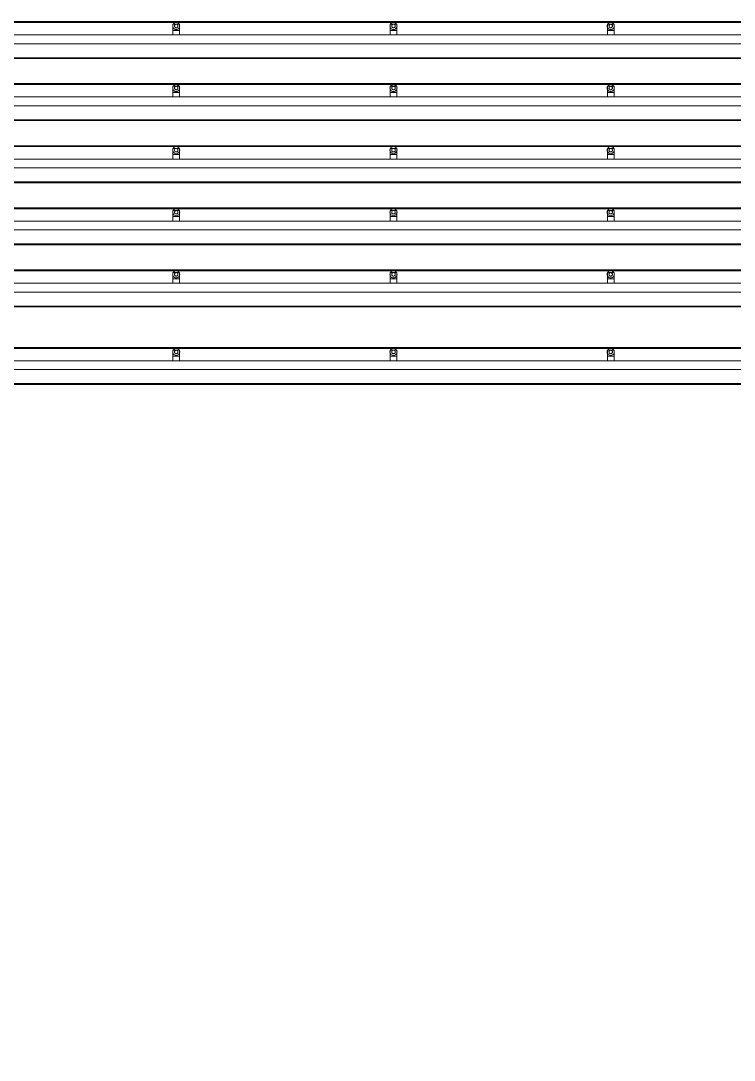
# Model space of a CAD drawing. Header units: millimetres. Extents: x -191664 to 191490, y -197311 to 10263.
# Drawn here: x 7059 to 10277, y -181105 to -176416 of the extents above; entities that cross this region are included whole.
import ezdxf

# ---------------------------------------------------------------- set-up
doc = ezdxf.new("R2010")
doc.units = ezdxf.units.MM
doc.layers.add('R15_COTAS_TRANSPORTE_P', color=1, linetype='Continuous', lineweight=0)
doc.layers.add('R15_SECADO_6_PISOS_P', color=3, linetype='Continuous', lineweight=0)
doc.dimstyles.new('PLANTA_20', dxfattribs={"dimtxt": 50, "dimasz": 30, "dimexe": 30, "dimexo": 16, "dimgap": 20, "dimtad": 1, "dimtih": 1, "dimtoh": 1, "dimdec": 1, "dimzin": 0, "dimdsep": 46, "dimcen": 0.09, "dimadec": 0, "dimazin": 0, "dimtfac": 1, "dimtdec": 4, "dimtofl": 0, "dimtmove": 0, "dimatfit": 3, "dimfxl": 1, "dimtolj": 1, "dimtzin": 0, "dimarcsym": 0})

# ---------------------------------------------------------------- blocks, each defined once
blk = doc.blocks.new('*D133')
at = {"layer": 'Defpoints', "color": 0, "transparency": 16777216}
for p in [(439.7, -194148), (217.9, -194406.1), (-500, -194490), (-500, -194490), (500, -194490)]:
    blk.add_point(p, dxfattribs=at)
at = {"layer": 'R15_COTAS_TRANSPORTE_P', "color": 0, "lineweight": -2, "transparency": 16777216}
blk.add_arc((-500, -194490), 722.8, 2.3783, 17.6217, dxfattribs=at)
at = {"layer": 'R15_COTAS_TRANSPORTE_P', "color": 0, "transparency": 16777216}
for points in [[(184.1, -194272.8), (193.6, -194269.6), (179.2, -194242.8)], [(227.1, -194459.9), (217.2, -194460.1), (222.8, -194490)]]:
    blk.add_solid(points, dxfattribs=at)

msp = doc.modelspace()

# ---------------------------------------------------------------- linework, layer by layer
at = {"layer": 'R15_SECADO_6_PISOS_P', "color": 8, "true_color": 0x727f77}
for p, q in [((450, -176420), (19550, -176420)), ((450, -176424), (19550, -176424)), ((450, -176700), (19550, -176700)), ((450, -176704), (19550, -176704)), ((450, -176980), (19550, -176980)), ((450, -176984), (19550, -176984)), ((450, -177260), (19550, -177260)), ((450, -177264), (19550, -177264)), ((450, -177540), (19550, -177540)), ((450, -177544), (19550, -177544)), ((450, -177890), (19550, -177890)), ((450, -177894), (19550, -177894))]:
    msp.add_line(p, q, dxfattribs=at)
at = {"layer": 'R15_SECADO_6_PISOS_P', "color": 253, "true_color": 0xa4b0b5}
for p, q in [((7752, -176426.14), (7748.69, -176428.69)), ((7755.86, -176424.55), (7752, -176426.14)), ((7760, -176424), (7755.86, -176424.55)), ((7764.14, -176424.55), (7760, -176424)), ((7768, -176426.14), (7764.14, -176424.55)), ((7771.31, -176428.69), (7768, -176426.14)), ((8732, -176426.14), (8728.69, -176428.69)), ((8735.86, -176424.55), (8732, -176426.14)), ((8740, -176424), (8735.86, -176424.55)), ((8744.14, -176424.55), (8740, -176424)), ((8748, -176426.14), (8744.14, -176424.55)), ((8751.31, -176428.69), (8748, -176426.14)), ((9712, -176426.14), (9708.69, -176428.69)), ((9715.86, -176424.55), (9712, -176426.14)), ((9720, -176424), (9715.86, -176424.55)), ((9724.14, -176424.55), (9720, -176424)), ((9728, -176426.14), (9724.14, -176424.55)), ((9731.31, -176428.69), (9728, -176426.14)), ((7744.55, -176435.86), (7744, -176440)), ((7744, -176440), (7744.55, -176444.14)), ((7746.14, -176432), (7744.55, -176435.86)), ((7744.55, -176444.14), (7746.14, -176448)), ((7748.69, -176428.69), (7746.14, -176432)), ((7746.14, -176448), (7748.69, -176451.31)), ((7748.69, -176451.31), (7752, -176453.86)), ((7752.27, -176437.93), (7752, -176440)), ((7752, -176440), (7752.27, -176442.07)), ((7752, -176453.86), (7755.86, -176455.45)), ((7753.07, -176436), (7752.27, -176437.93)), ((7752.27, -176442.07), (7753.07, -176444)), ((7754.34, -176434.34), (7753.07, -176436)), ((7753.07, -176444), (7754.34, -176445.66)), ((7756, -176433.07), (7754.34, -176434.34)), ((7754.34, -176445.66), (7756, -176446.93)), ((7755.86, -176455.45), (7760, -176456)), ((7757.93, -176432.27), (7756, -176433.07)), ((7756, -176446.93), (7757.93, -176447.73)), ((7760, -176432), (7757.93, -176432.27)), ((7757.93, -176447.73), (7760, -176448)), ((7762.07, -176432.27), (7760, -176432)), ((7760, -176448), (7762.07, -176447.73)), ((7760, -176456), (7764.14, -176455.45)), ((7764, -176433.07), (7762.07, -176432.27)), ((7762.07, -176447.73), (7764, -176446.93)), ((7765.66, -176434.34), (7764, -176433.07)), ((7764, -176446.93), (7765.66, -176445.66)), ((7764.14, -176455.45), (7768, -176453.86)), ((7766.93, -176436), (7765.66, -176434.34)), ((7765.66, -176445.66), (7766.93, -176444)), ((7767.73, -176437.93), (7766.93, -176436)), ((7766.93, -176444), (7767.73, -176442.07)), ((7768, -176440), (7767.73, -176437.93)), ((7767.73, -176442.07), (7768, -176440)), ((7768, -176453.86), (7771.31, -176451.31)), ((7773.86, -176432), (7771.31, -176428.69)), ((7771.31, -176451.31), (7773.86, -176448)), ((7775.45, -176435.86), (7773.86, -176432)), ((7773.86, -176448), (7775.45, -176444.14)), ((7776, -176440), (7775.45, -176435.86)), ((7775.45, -176444.14), (7776, -176440)), ((8724.55, -176435.86), (8724, -176440)), ((8724, -176440), (8724.55, -176444.14)), ((8726.14, -176432), (8724.55, -176435.86)), ((8724.55, -176444.14), (8726.14, -176448)), ((8728.69, -176428.69), (8726.14, -176432)), ((8726.14, -176448), (8728.69, -176451.31)), ((8728.69, -176451.31), (8732, -176453.86)), ((8732.27, -176437.93), (8732, -176440)), ((8732, -176440), (8732.27, -176442.07)), ((8732, -176453.86), (8735.86, -176455.45)), ((8733.07, -176436), (8732.27, -176437.93)), ((8732.27, -176442.07), (8733.07, -176444)), ((8734.34, -176434.34), (8733.07, -176436)), ((8733.07, -176444), (8734.34, -176445.66)), ((8736, -176433.07), (8734.34, -176434.34)), ((8734.34, -176445.66), (8736, -176446.93)), ((8735.86, -176455.45), (8740, -176456)), ((8737.93, -176432.27), (8736, -176433.07)), ((8736, -176446.93), (8737.93, -176447.73)), ((8740, -176432), (8737.93, -176432.27)), ((8737.93, -176447.73), (8740, -176448)), ((8742.07, -176432.27), (8740, -176432)), ((8740, -176448), (8742.07, -176447.73)), ((8740, -176456), (8744.14, -176455.45)), ((8744, -176433.07), (8742.07, -176432.27)), ((8742.07, -176447.73), (8744, -176446.93)), ((8745.66, -176434.34), (8744, -176433.07)), ((8744, -176446.93), (8745.66, -176445.66)), ((8744.14, -176455.45), (8748, -176453.86)), ((8746.93, -176436), (8745.66, -176434.34)), ((8745.66, -176445.66), (8746.93, -176444)), ((8747.73, -176437.93), (8746.93, -176436)), ((8746.93, -176444), (8747.73, -176442.07)), ((8748, -176440), (8747.73, -176437.93)), ((8747.73, -176442.07), (8748, -176440)), ((8748, -176453.86), (8751.31, -176451.31)), ((8753.86, -176432), (8751.31, -176428.69)), ((8751.31, -176451.31), (8753.86, -176448)), ((8755.45, -176435.86), (8753.86, -176432)), ((8753.86, -176448), (8755.45, -176444.14)), ((8756, -176440), (8755.45, -176435.86)), ((8755.45, -176444.14), (8756, -176440)), ((9704.55, -176435.86), (9704, -176440)), ((9704, -176440), (9704.55, -176444.14)), ((9706.14, -176432), (9704.55, -176435.86)), ((9704.55, -176444.14), (9706.14, -176448)), ((9708.69, -176428.69), (9706.14, -176432)), ((9706.14, -176448), (9708.69, -176451.31)), ((9708.69, -176451.31), (9712, -176453.86)), ((9712.27, -176437.93), (9712, -176440)), ((9712, -176440), (9712.27, -176442.07)), ((9712, -176453.86), (9715.86, -176455.45)), ((9713.07, -176436), (9712.27, -176437.93)), ((9712.27, -176442.07), (9713.07, -176444)), ((9714.34, -176434.34), (9713.07, -176436)), ((9713.07, -176444), (9714.34, -176445.66)), ((9716, -176433.07), (9714.34, -176434.34)), ((9714.34, -176445.66), (9716, -176446.93)), ((9715.86, -176455.45), (9720, -176456)), ((9717.93, -176432.27), (9716, -176433.07)), ((9716, -176446.93), (9717.93, -176447.73)), ((9720, -176432), (9717.93, -176432.27)), ((9717.93, -176447.73), (9720, -176448)), ((9722.07, -176432.27), (9720, -176432)), ((9720, -176448), (9722.07, -176447.73)), ((9720, -176456), (9724.14, -176455.45)), ((9724, -176433.07), (9722.07, -176432.27)), ((9722.07, -176447.73), (9724, -176446.93)), ((9725.66, -176434.34), (9724, -176433.07)), ((9724, -176446.93), (9725.66, -176445.66)), ((9724.14, -176455.45), (9728, -176453.86)), ((9726.93, -176436), (9725.66, -176434.34)), ((9725.66, -176445.66), (9726.93, -176444)), ((9727.73, -176437.93), (9726.93, -176436)), ((9726.93, -176444), (9727.73, -176442.07)), ((9728, -176440), (9727.73, -176437.93)), ((9727.73, -176442.07), (9728, -176440)), ((9728, -176453.86), (9731.31, -176451.31)), ((9733.86, -176432), (9731.31, -176428.69)), ((9731.31, -176451.31), (9733.86, -176448)), ((9735.45, -176435.86), (9733.86, -176432)), ((9733.86, -176448), (9735.45, -176444.14)), ((9736, -176440), (9735.45, -176435.86)), ((9735.45, -176444.14), (9736, -176440)), ((7752, -176706.14), (7748.69, -176708.69)), ((7755.86, -176704.55), (7752, -176706.14)), ((7760, -176704), (7755.86, -176704.55)), ((7764.14, -176704.55), (7760, -176704)), ((7768, -176706.14), (7764.14, -176704.55)), ((7771.31, -176708.69), (7768, -176706.14)), ((8732, -176706.14), (8728.69, -176708.69)), ((8735.86, -176704.55), (8732, -176706.14)), ((8740, -176704), (8735.86, -176704.55)), ((8744.14, -176704.55), (8740, -176704)), ((8748, -176706.14), (8744.14, -176704.55)), ((8751.31, -176708.69), (8748, -176706.14)), ((9712, -176706.14), (9708.69, -176708.69)), ((9715.86, -176704.55), (9712, -176706.14)), ((9720, -176704), (9715.86, -176704.55)), ((9724.14, -176704.55), (9720, -176704)), ((9728, -176706.14), (9724.14, -176704.55)), ((9731.31, -176708.69), (9728, -176706.14)), ((7744.55, -176715.86), (7744, -176720)), ((7744, -176720), (7744.55, -176724.14)), ((7746.14, -176712), (7744.55, -176715.86)), ((7744.55, -176724.14), (7746.14, -176728)), ((7748.69, -176708.69), (7746.14, -176712)), ((7746.14, -176728), (7748.69, -176731.31)), ((7748.69, -176731.31), (7752, -176733.86)), ((7752.27, -176717.93), (7752, -176720)), ((7752, -176720), (7752.27, -176722.07)), ((7752, -176733.86), (7755.86, -176735.45)), ((7753.07, -176716), (7752.27, -176717.93)), ((7752.27, -176722.07), (7753.07, -176724)), ((7754.34, -176714.34), (7753.07, -176716)), ((7753.07, -176724), (7754.34, -176725.66)), ((7756, -176713.07), (7754.34, -176714.34)), ((7754.34, -176725.66), (7756, -176726.93)), ((7755.86, -176735.45), (7760, -176736)), ((7757.93, -176712.27), (7756, -176713.07)), ((7756, -176726.93), (7757.93, -176727.73)), ((7760, -176712), (7757.93, -176712.27)), ((7757.93, -176727.73), (7760, -176728)), ((7762.07, -176712.27), (7760, -176712)), ((7760, -176728), (7762.07, -176727.73)), ((7760, -176736), (7764.14, -176735.45)), ((7764, -176713.07), (7762.07, -176712.27)), ((7762.07, -176727.73), (7764, -176726.93)), ((7765.66, -176714.34), (7764, -176713.07)), ((7764, -176726.93), (7765.66, -176725.66)), ((7764.14, -176735.45), (7768, -176733.86)), ((7766.93, -176716), (7765.66, -176714.34)), ((7765.66, -176725.66), (7766.93, -176724)), ((7767.73, -176717.93), (7766.93, -176716)), ((7766.93, -176724), (7767.73, -176722.07)), ((7768, -176720), (7767.73, -176717.93)), ((7767.73, -176722.07), (7768, -176720)), ((7768, -176733.86), (7771.31, -176731.31)), ((7773.86, -176712), (7771.31, -176708.69)), ((7771.31, -176731.31), (7773.86, -176728)), ((7775.45, -176715.86), (7773.86, -176712)), ((7773.86, -176728), (7775.45, -176724.14)), ((7776, -176720), (7775.45, -176715.86)), ((7775.45, -176724.14), (7776, -176720)), ((8724.55, -176715.86), (8724, -176720)), ((8724, -176720), (8724.55, -176724.14)), ((8726.14, -176712), (8724.55, -176715.86)), ((8724.55, -176724.14), (8726.14, -176728)), ((8728.69, -176708.69), (8726.14, -176712)), ((8726.14, -176728), (8728.69, -176731.31)), ((8728.69, -176731.31), (8732, -176733.86)), ((8732.27, -176717.93), (8732, -176720)), ((8732, -176720), (8732.27, -176722.07)), ((8732, -176733.86), (8735.86, -176735.45)), ((8733.07, -176716), (8732.27, -176717.93)), ((8732.27, -176722.07), (8733.07, -176724)), ((8734.34, -176714.34), (8733.07, -176716)), ((8733.07, -176724), (8734.34, -176725.66)), ((8736, -176713.07), (8734.34, -176714.34)), ((8734.34, -176725.66), (8736, -176726.93)), ((8735.86, -176735.45), (8740, -176736)), ((8737.93, -176712.27), (8736, -176713.07)), ((8736, -176726.93), (8737.93, -176727.73)), ((8740, -176712), (8737.93, -176712.27)), ((8737.93, -176727.73), (8740, -176728)), ((8742.07, -176712.27), (8740, -176712)), ((8740, -176728), (8742.07, -176727.73)), ((8740, -176736), (8744.14, -176735.45)), ((8744, -176713.07), (8742.07, -176712.27)), ((8742.07, -176727.73), (8744, -176726.93)), ((8745.66, -176714.34), (8744, -176713.07)), ((8744, -176726.93), (8745.66, -176725.66)), ((8744.14, -176735.45), (8748, -176733.86)), ((8746.93, -176716), (8745.66, -176714.34)), ((8745.66, -176725.66), (8746.93, -176724)), ((8747.73, -176717.93), (8746.93, -176716)), ((8746.93, -176724), (8747.73, -176722.07)), ((8748, -176720), (8747.73, -176717.93)), ((8747.73, -176722.07), (8748, -176720)), ((8748, -176733.86), (8751.31, -176731.31)), ((8753.86, -176712), (8751.31, -176708.69)), ((8751.31, -176731.31), (8753.86, -176728)), ((8755.45, -176715.86), (8753.86, -176712)), ((8753.86, -176728), (8755.45, -176724.14)), ((8756, -176720), (8755.45, -176715.86)), ((8755.45, -176724.14), (8756, -176720)), ((9704.55, -176715.86), (9704, -176720)), ((9704, -176720), (9704.55, -176724.14)), ((9706.14, -176712), (9704.55, -176715.86)), ((9704.55, -176724.14), (9706.14, -176728)), ((9708.69, -176708.69), (9706.14, -176712)), ((9706.14, -176728), (9708.69, -176731.31)), ((9708.69, -176731.31), (9712, -176733.86)), ((9712.27, -176717.93), (9712, -176720)), ((9712, -176720), (9712.27, -176722.07)), ((9712, -176733.86), (9715.86, -176735.45)), ((9713.07, -176716), (9712.27, -176717.93)), ((9712.27, -176722.07), (9713.07, -176724)), ((9714.34, -176714.34), (9713.07, -176716)), ((9713.07, -176724), (9714.34, -176725.66)), ((9716, -176713.07), (9714.34, -176714.34)), ((9714.34, -176725.66), (9716, -176726.93)), ((9715.86, -176735.45), (9720, -176736)), ((9717.93, -176712.27), (9716, -176713.07)), ((9716, -176726.93), (9717.93, -176727.73)), ((9720, -176712), (9717.93, -176712.27)), ((9717.93, -176727.73), (9720, -176728)), ((9722.07, -176712.27), (9720, -176712)), ((9720, -176728), (9722.07, -176727.73)), ((9720, -176736), (9724.14, -176735.45)), ((9724, -176713.07), (9722.07, -176712.27)), ((9722.07, -176727.73), (9724, -176726.93)), ((9725.66, -176714.34), (9724, -176713.07)), ((9724, -176726.93), (9725.66, -176725.66)), ((9724.14, -176735.45), (9728, -176733.86)), ((9726.93, -176716), (9725.66, -176714.34)), ((9725.66, -176725.66), (9726.93, -176724)), ((9727.73, -176717.93), (9726.93, -176716)), ((9726.93, -176724), (9727.73, -176722.07)), ((9728, -176720), (9727.73, -176717.93)), ((9727.73, -176722.07), (9728, -176720)), ((9728, -176733.86), (9731.31, -176731.31)), ((9733.86, -176712), (9731.31, -176708.69)), ((9731.31, -176731.31), (9733.86, -176728)), ((9735.45, -176715.86), (9733.86, -176712)), ((9733.86, -176728), (9735.45, -176724.14)), ((9736, -176720), (9735.45, -176715.86)), ((9735.45, -176724.14), (9736, -176720)), ((7748.69, -176988.69), (7746.14, -176992)), ((7752, -176986.14), (7748.69, -176988.69)), ((7755.86, -176984.55), (7752, -176986.14)), ((7760, -176984), (7755.86, -176984.55)), ((7764.14, -176984.55), (7760, -176984)), ((7768, -176986.14), (7764.14, -176984.55)), ((7771.31, -176988.69), (7768, -176986.14)), ((7773.86, -176992), (7771.31, -176988.69)), ((8728.69, -176988.69), (8726.14, -176992)), ((8732, -176986.14), (8728.69, -176988.69)), ((8735.86, -176984.55), (8732, -176986.14)), ((8740, -176984), (8735.86, -176984.55)), ((8744.14, -176984.55), (8740, -176984)), ((8748, -176986.14), (8744.14, -176984.55)), ((8751.31, -176988.69), (8748, -176986.14)), ((8753.86, -176992), (8751.31, -176988.69)), ((9708.69, -176988.69), (9706.14, -176992)), ((9712, -176986.14), (9708.69, -176988.69)), ((9715.86, -176984.55), (9712, -176986.14)), ((9720, -176984), (9715.86, -176984.55)), ((9724.14, -176984.55), (9720, -176984)), ((9728, -176986.14), (9724.14, -176984.55)), ((9731.31, -176988.69), (9728, -176986.14)), ((9733.86, -176992), (9731.31, -176988.69)), ((7744.55, -176995.86), (7744, -177000)), ((7744, -177000), (7744.55, -177004.14)), ((7746.14, -176992), (7744.55, -176995.86)), ((7744.55, -177004.14), (7746.14, -177008)), ((7746.14, -177008), (7748.69, -177011.31)), ((7748.69, -177011.31), (7752, -177013.86)), ((7752.27, -176997.93), (7752, -177000)), ((7752, -177000), (7752.27, -177002.07)), ((7752, -177013.86), (7755.86, -177015.45)), ((7753.07, -176996), (7752.27, -176997.93)), ((7752.27, -177002.07), (7753.07, -177004)), ((7754.34, -176994.34), (7753.07, -176996)), ((7753.07, -177004), (7754.34, -177005.66)), ((7756, -176993.07), (7754.34, -176994.34)), ((7754.34, -177005.66), (7756, -177006.93)), ((7755.86, -177015.45), (7760, -177016)), ((7757.93, -176992.27), (7756, -176993.07)), ((7756, -177006.93), (7757.93, -177007.73)), ((7760, -176992), (7757.93, -176992.27)), ((7757.93, -177007.73), (7760, -177008)), ((7762.07, -176992.27), (7760, -176992)), ((7760, -177008), (7762.07, -177007.73)), ((7760, -177016), (7764.14, -177015.45)), ((7764, -176993.07), (7762.07, -176992.27)), ((7762.07, -177007.73), (7764, -177006.93)), ((7765.66, -176994.34), (7764, -176993.07)), ((7764, -177006.93), (7765.66, -177005.66)), ((7764.14, -177015.45), (7768, -177013.86)), ((7766.93, -176996), (7765.66, -176994.34)), ((7765.66, -177005.66), (7766.93, -177004)), ((7767.73, -176997.93), (7766.93, -176996)), ((7766.93, -177004), (7767.73, -177002.07)), ((7768, -177000), (7767.73, -176997.93)), ((7767.73, -177002.07), (7768, -177000)), ((7768, -177013.86), (7771.31, -177011.31)), ((7771.31, -177011.31), (7773.86, -177008)), ((7775.45, -176995.86), (7773.86, -176992)), ((7773.86, -177008), (7775.45, -177004.14)), ((7776, -177000), (7775.45, -176995.86)), ((7775.45, -177004.14), (7776, -177000)), ((8724.55, -176995.86), (8724, -177000)), ((8724, -177000), (8724.55, -177004.14)), ((8726.14, -176992), (8724.55, -176995.86)), ((8724.55, -177004.14), (8726.14, -177008)), ((8726.14, -177008), (8728.69, -177011.31)), ((8728.69, -177011.31), (8732, -177013.86)), ((8732.27, -176997.93), (8732, -177000)), ((8732, -177000), (8732.27, -177002.07)), ((8732, -177013.86), (8735.86, -177015.45)), ((8733.07, -176996), (8732.27, -176997.93)), ((8732.27, -177002.07), (8733.07, -177004)), ((8734.34, -176994.34), (8733.07, -176996)), ((8733.07, -177004), (8734.34, -177005.66)), ((8736, -176993.07), (8734.34, -176994.34)), ((8734.34, -177005.66), (8736, -177006.93)), ((8735.86, -177015.45), (8740, -177016)), ((8737.93, -176992.27), (8736, -176993.07)), ((8736, -177006.93), (8737.93, -177007.73)), ((8740, -176992), (8737.93, -176992.27)), ((8737.93, -177007.73), (8740, -177008)), ((8742.07, -176992.27), (8740, -176992)), ((8740, -177008), (8742.07, -177007.73)), ((8740, -177016), (8744.14, -177015.45)), ((8744, -176993.07), (8742.07, -176992.27)), ((8742.07, -177007.73), (8744, -177006.93)), ((8745.66, -176994.34), (8744, -176993.07)), ((8744, -177006.93), (8745.66, -177005.66)), ((8744.14, -177015.45), (8748, -177013.86)), ((8746.93, -176996), (8745.66, -176994.34)), ((8745.66, -177005.66), (8746.93, -177004)), ((8747.73, -176997.93), (8746.93, -176996)), ((8746.93, -177004), (8747.73, -177002.07)), ((8748, -177000), (8747.73, -176997.93)), ((8747.73, -177002.07), (8748, -177000)), ((8748, -177013.86), (8751.31, -177011.31)), ((8751.31, -177011.31), (8753.86, -177008)), ((8755.45, -176995.86), (8753.86, -176992)), ((8753.86, -177008), (8755.45, -177004.14)), ((8756, -177000), (8755.45, -176995.86)), ((8755.45, -177004.14), (8756, -177000)), ((9704.55, -176995.86), (9704, -177000)), ((9704, -177000), (9704.55, -177004.14)), ((9706.14, -176992), (9704.55, -176995.86)), ((9704.55, -177004.14), (9706.14, -177008)), ((9706.14, -177008), (9708.69, -177011.31)), ((9708.69, -177011.31), (9712, -177013.86)), ((9712.27, -176997.93), (9712, -177000)), ((9712, -177000), (9712.27, -177002.07)), ((9712, -177013.86), (9715.86, -177015.45)), ((9713.07, -176996), (9712.27, -176997.93)), ((9712.27, -177002.07), (9713.07, -177004)), ((9714.34, -176994.34), (9713.07, -176996)), ((9713.07, -177004), (9714.34, -177005.66)), ((9716, -176993.07), (9714.34, -176994.34)), ((9714.34, -177005.66), (9716, -177006.93)), ((9715.86, -177015.45), (9720, -177016)), ((9717.93, -176992.27), (9716, -176993.07)), ((9716, -177006.93), (9717.93, -177007.73)), ((9720, -176992), (9717.93, -176992.27)), ((9717.93, -177007.73), (9720, -177008)), ((9722.07, -176992.27), (9720, -176992)), ((9720, -177008), (9722.07, -177007.73)), ((9720, -177016), (9724.14, -177015.45)), ((9724, -176993.07), (9722.07, -176992.27)), ((9722.07, -177007.73), (9724, -177006.93)), ((9725.66, -176994.34), (9724, -176993.07)), ((9724, -177006.93), (9725.66, -177005.66)), ((9724.14, -177015.45), (9728, -177013.86)), ((9726.93, -176996), (9725.66, -176994.34)), ((9725.66, -177005.66), (9726.93, -177004)), ((9727.73, -176997.93), (9726.93, -176996)), ((9726.93, -177004), (9727.73, -177002.07)), ((9728, -177000), (9727.73, -176997.93)), ((9727.73, -177002.07), (9728, -177000)), ((9728, -177013.86), (9731.31, -177011.31)), ((9731.31, -177011.31), (9733.86, -177008)), ((9735.45, -176995.86), (9733.86, -176992)), ((9733.86, -177008), (9735.45, -177004.14)), ((9736, -177000), (9735.45, -176995.86)), ((9735.45, -177004.14), (9736, -177000)), ((7748.69, -177268.69), (7746.14, -177272)), ((7752, -177266.14), (7748.69, -177268.69)), ((7755.86, -177264.55), (7752, -177266.14)), ((7760, -177264), (7755.86, -177264.55)), ((7764.14, -177264.55), (7760, -177264)), ((7768, -177266.14), (7764.14, -177264.55)), ((7771.31, -177268.69), (7768, -177266.14)), ((7773.86, -177272), (7771.31, -177268.69)), ((8728.69, -177268.69), (8726.14, -177272)), ((8732, -177266.14), (8728.69, -177268.69)), ((8735.86, -177264.55), (8732, -177266.14)), ((8740, -177264), (8735.86, -177264.55)), ((8744.14, -177264.55), (8740, -177264)), ((8748, -177266.14), (8744.14, -177264.55)), ((8751.31, -177268.69), (8748, -177266.14)), ((8753.86, -177272), (8751.31, -177268.69)), ((9708.69, -177268.69), (9706.14, -177272)), ((9712, -177266.14), (9708.69, -177268.69)), ((9715.86, -177264.55), (9712, -177266.14)), ((9720, -177264), (9715.86, -177264.55)), ((9724.14, -177264.55), (9720, -177264)), ((9728, -177266.14), (9724.14, -177264.55)), ((9731.31, -177268.69), (9728, -177266.14)), ((9733.86, -177272), (9731.31, -177268.69)), ((7744.55, -177275.86), (7744, -177280)), ((7744, -177280), (7744.55, -177284.14)), ((7746.14, -177272), (7744.55, -177275.86)), ((7744.55, -177284.14), (7746.14, -177288)), ((7746.14, -177288), (7748.69, -177291.31)), ((7748.69, -177291.31), (7752, -177293.86)), ((7752.27, -177277.93), (7752, -177280)), ((7752, -177280), (7752.27, -177282.07)), ((7752, -177293.86), (7755.86, -177295.45)), ((7753.07, -177276), (7752.27, -177277.93)), ((7752.27, -177282.07), (7753.07, -177284)), ((7754.34, -177274.34), (7753.07, -177276)), ((7753.07, -177284), (7754.34, -177285.66)), ((7756, -177273.07), (7754.34, -177274.34)), ((7754.34, -177285.66), (7756, -177286.93)), ((7755.86, -177295.45), (7760, -177296)), ((7757.93, -177272.27), (7756, -177273.07)), ((7756, -177286.93), (7757.93, -177287.73)), ((7760, -177272), (7757.93, -177272.27)), ((7757.93, -177287.73), (7760, -177288)), ((7762.07, -177272.27), (7760, -177272)), ((7760, -177288), (7762.07, -177287.73)), ((7760, -177296), (7764.14, -177295.45)), ((7764, -177273.07), (7762.07, -177272.27)), ((7762.07, -177287.73), (7764, -177286.93)), ((7765.66, -177274.34), (7764, -177273.07)), ((7764, -177286.93), (7765.66, -177285.66)), ((7764.14, -177295.45), (7768, -177293.86)), ((7766.93, -177276), (7765.66, -177274.34)), ((7765.66, -177285.66), (7766.93, -177284)), ((7767.73, -177277.93), (7766.93, -177276)), ((7766.93, -177284), (7767.73, -177282.07)), ((7768, -177280), (7767.73, -177277.93)), ((7767.73, -177282.07), (7768, -177280)), ((7768, -177293.86), (7771.31, -177291.31)), ((7771.31, -177291.31), (7773.86, -177288)), ((7775.45, -177275.86), (7773.86, -177272)), ((7773.86, -177288), (7775.45, -177284.14)), ((7776, -177280), (7775.45, -177275.86)), ((7775.45, -177284.14), (7776, -177280)), ((8724.55, -177275.86), (8724, -177280)), ((8724, -177280), (8724.55, -177284.14)), ((8726.14, -177272), (8724.55, -177275.86)), ((8724.55, -177284.14), (8726.14, -177288)), ((8726.14, -177288), (8728.69, -177291.31)), ((8728.69, -177291.31), (8732, -177293.86)), ((8732.27, -177277.93), (8732, -177280)), ((8732, -177280), (8732.27, -177282.07)), ((8732, -177293.86), (8735.86, -177295.45)), ((8733.07, -177276), (8732.27, -177277.93)), ((8732.27, -177282.07), (8733.07, -177284)), ((8734.34, -177274.34), (8733.07, -177276)), ((8733.07, -177284), (8734.34, -177285.66)), ((8736, -177273.07), (8734.34, -177274.34)), ((8734.34, -177285.66), (8736, -177286.93)), ((8735.86, -177295.45), (8740, -177296)), ((8737.93, -177272.27), (8736, -177273.07)), ((8736, -177286.93), (8737.93, -177287.73)), ((8740, -177272), (8737.93, -177272.27)), ((8737.93, -177287.73), (8740, -177288)), ((8742.07, -177272.27), (8740, -177272)), ((8740, -177288), (8742.07, -177287.73)), ((8740, -177296), (8744.14, -177295.45)), ((8744, -177273.07), (8742.07, -177272.27)), ((8742.07, -177287.73), (8744, -177286.93)), ((8745.66, -177274.34), (8744, -177273.07)), ((8744, -177286.93), (8745.66, -177285.66)), ((8744.14, -177295.45), (8748, -177293.86)), ((8746.93, -177276), (8745.66, -177274.34)), ((8745.66, -177285.66), (8746.93, -177284)), ((8747.73, -177277.93), (8746.93, -177276)), ((8746.93, -177284), (8747.73, -177282.07)), ((8748, -177280), (8747.73, -177277.93)), ((8747.73, -177282.07), (8748, -177280)), ((8748, -177293.86), (8751.31, -177291.31)), ((8751.31, -177291.31), (8753.86, -177288)), ((8755.45, -177275.86), (8753.86, -177272)), ((8753.86, -177288), (8755.45, -177284.14)), ((8756, -177280), (8755.45, -177275.86)), ((8755.45, -177284.14), (8756, -177280)), ((9704.55, -177275.86), (9704, -177280)), ((9704, -177280), (9704.55, -177284.14)), ((9706.14, -177272), (9704.55, -177275.86)), ((9704.55, -177284.14), (9706.14, -177288)), ((9706.14, -177288), (9708.69, -177291.31)), ((9708.69, -177291.31), (9712, -177293.86)), ((9712.27, -177277.93), (9712, -177280)), ((9712, -177280), (9712.27, -177282.07)), ((9712, -177293.86), (9715.86, -177295.45)), ((9713.07, -177276), (9712.27, -177277.93)), ((9712.27, -177282.07), (9713.07, -177284)), ((9714.34, -177274.34), (9713.07, -177276)), ((9713.07, -177284), (9714.34, -177285.66)), ((9716, -177273.07), (9714.34, -177274.34)), ((9714.34, -177285.66), (9716, -177286.93)), ((9715.86, -177295.45), (9720, -177296)), ((9717.93, -177272.27), (9716, -177273.07)), ((9716, -177286.93), (9717.93, -177287.73)), ((9720, -177272), (9717.93, -177272.27)), ((9717.93, -177287.73), (9720, -177288)), ((9722.07, -177272.27), (9720, -177272)), ((9720, -177288), (9722.07, -177287.73)), ((9720, -177296), (9724.14, -177295.45)), ((9724, -177273.07), (9722.07, -177272.27)), ((9722.07, -177287.73), (9724, -177286.93)), ((9725.66, -177274.34), (9724, -177273.07)), ((9724, -177286.93), (9725.66, -177285.66)), ((9724.14, -177295.45), (9728, -177293.86)), ((9726.93, -177276), (9725.66, -177274.34)), ((9725.66, -177285.66), (9726.93, -177284)), ((9727.73, -177277.93), (9726.93, -177276)), ((9726.93, -177284), (9727.73, -177282.07)), ((9728, -177280), (9727.73, -177277.93)), ((9727.73, -177282.07), (9728, -177280)), ((9728, -177293.86), (9731.31, -177291.31)), ((9731.31, -177291.31), (9733.86, -177288)), ((9735.45, -177275.86), (9733.86, -177272)), ((9733.86, -177288), (9735.45, -177284.14)), ((9736, -177280), (9735.45, -177275.86)), ((9735.45, -177284.14), (9736, -177280)), ((7748.69, -177548.69), (7746.14, -177552)), ((7752, -177546.14), (7748.69, -177548.69)), ((7755.86, -177544.55), (7752, -177546.14)), ((7760, -177544), (7755.86, -177544.55)), ((7764.14, -177544.55), (7760, -177544)), ((7768, -177546.14), (7764.14, -177544.55)), ((7771.31, -177548.69), (7768, -177546.14)), ((7773.86, -177552), (7771.31, -177548.69)), ((8728.69, -177548.69), (8726.14, -177552)), ((8732, -177546.14), (8728.69, -177548.69)), ((8735.86, -177544.55), (8732, -177546.14)), ((8740, -177544), (8735.86, -177544.55)), ((8744.14, -177544.55), (8740, -177544)), ((8748, -177546.14), (8744.14, -177544.55)), ((8751.31, -177548.69), (8748, -177546.14)), ((8753.86, -177552), (8751.31, -177548.69)), ((9708.69, -177548.69), (9706.14, -177552)), ((9712, -177546.14), (9708.69, -177548.69)), ((9715.86, -177544.55), (9712, -177546.14)), ((9720, -177544), (9715.86, -177544.55)), ((9724.14, -177544.55), (9720, -177544)), ((9728, -177546.14), (9724.14, -177544.55)), ((9731.31, -177548.69), (9728, -177546.14)), ((9733.86, -177552), (9731.31, -177548.69)), ((7744.55, -177555.86), (7744, -177560)), ((7744, -177560), (7744.55, -177564.14)), ((7746.14, -177552), (7744.55, -177555.86)), ((7744.55, -177564.14), (7746.14, -177568)), ((7746.14, -177568), (7748.69, -177571.31)), ((7748.69, -177571.31), (7752, -177573.86)), ((7752.27, -177557.93), (7752, -177560)), ((7752, -177560), (7752.27, -177562.07)), ((7752, -177573.86), (7755.86, -177575.45)), ((7753.07, -177556), (7752.27, -177557.93)), ((7752.27, -177562.07), (7753.07, -177564)), ((7754.34, -177554.34), (7753.07, -177556)), ((7753.07, -177564), (7754.34, -177565.66)), ((7756, -177553.07), (7754.34, -177554.34)), ((7754.34, -177565.66), (7756, -177566.93)), ((7755.86, -177575.45), (7760, -177576)), ((7757.93, -177552.27), (7756, -177553.07)), ((7756, -177566.93), (7757.93, -177567.73)), ((7760, -177552), (7757.93, -177552.27)), ((7757.93, -177567.73), (7760, -177568)), ((7762.07, -177552.27), (7760, -177552)), ((7760, -177568), (7762.07, -177567.73)), ((7760, -177576), (7764.14, -177575.45)), ((7764, -177553.07), (7762.07, -177552.27)), ((7762.07, -177567.73), (7764, -177566.93)), ((7765.66, -177554.34), (7764, -177553.07)), ((7764, -177566.93), (7765.66, -177565.66)), ((7764.14, -177575.45), (7768, -177573.86)), ((7766.93, -177556), (7765.66, -177554.34)), ((7765.66, -177565.66), (7766.93, -177564)), ((7767.73, -177557.93), (7766.93, -177556)), ((7766.93, -177564), (7767.73, -177562.07)), ((7768, -177560), (7767.73, -177557.93)), ((7767.73, -177562.07), (7768, -177560)), ((7768, -177573.86), (7771.31, -177571.31)), ((7771.31, -177571.31), (7773.86, -177568)), ((7775.45, -177555.86), (7773.86, -177552)), ((7773.86, -177568), (7775.45, -177564.14)), ((7776, -177560), (7775.45, -177555.86)), ((7775.45, -177564.14), (7776, -177560)), ((8724.55, -177555.86), (8724, -177560)), ((8724, -177560), (8724.55, -177564.14)), ((8726.14, -177552), (8724.55, -177555.86)), ((8724.55, -177564.14), (8726.14, -177568)), ((8726.14, -177568), (8728.69, -177571.31)), ((8728.69, -177571.31), (8732, -177573.86)), ((8732.27, -177557.93), (8732, -177560)), ((8732, -177560), (8732.27, -177562.07)), ((8732, -177573.86), (8735.86, -177575.45)), ((8733.07, -177556), (8732.27, -177557.93)), ((8732.27, -177562.07), (8733.07, -177564)), ((8734.34, -177554.34), (8733.07, -177556)), ((8733.07, -177564), (8734.34, -177565.66)), ((8736, -177553.07), (8734.34, -177554.34)), ((8734.34, -177565.66), (8736, -177566.93)), ((8735.86, -177575.45), (8740, -177576)), ((8737.93, -177552.27), (8736, -177553.07)), ((8736, -177566.93), (8737.93, -177567.73)), ((8740, -177552), (8737.93, -177552.27)), ((8737.93, -177567.73), (8740, -177568)), ((8742.07, -177552.27), (8740, -177552)), ((8740, -177568), (8742.07, -177567.73)), ((8740, -177576), (8744.14, -177575.45)), ((8744, -177553.07), (8742.07, -177552.27)), ((8742.07, -177567.73), (8744, -177566.93)), ((8745.66, -177554.34), (8744, -177553.07)), ((8744, -177566.93), (8745.66, -177565.66)), ((8744.14, -177575.45), (8748, -177573.86)), ((8746.93, -177556), (8745.66, -177554.34)), ((8745.66, -177565.66), (8746.93, -177564)), ((8747.73, -177557.93), (8746.93, -177556)), ((8746.93, -177564), (8747.73, -177562.07)), ((8748, -177560), (8747.73, -177557.93)), ((8747.73, -177562.07), (8748, -177560)), ((8748, -177573.86), (8751.31, -177571.31)), ((8751.31, -177571.31), (8753.86, -177568)), ((8755.45, -177555.86), (8753.86, -177552)), ((8753.86, -177568), (8755.45, -177564.14)), ((8756, -177560), (8755.45, -177555.86)), ((8755.45, -177564.14), (8756, -177560)), ((9704.55, -177555.86), (9704, -177560)), ((9704, -177560), (9704.55, -177564.14)), ((9706.14, -177552), (9704.55, -177555.86)), ((9704.55, -177564.14), (9706.14, -177568)), ((9706.14, -177568), (9708.69, -177571.31)), ((9708.69, -177571.31), (9712, -177573.86)), ((9712.27, -177557.93), (9712, -177560)), ((9712, -177560), (9712.27, -177562.07)), ((9712, -177573.86), (9715.86, -177575.45)), ((9713.07, -177556), (9712.27, -177557.93)), ((9712.27, -177562.07), (9713.07, -177564)), ((9714.34, -177554.34), (9713.07, -177556)), ((9713.07, -177564), (9714.34, -177565.66)), ((9716, -177553.07), (9714.34, -177554.34)), ((9714.34, -177565.66), (9716, -177566.93)), ((9715.86, -177575.45), (9720, -177576)), ((9717.93, -177552.27), (9716, -177553.07)), ((9716, -177566.93), (9717.93, -177567.73)), ((9720, -177552), (9717.93, -177552.27)), ((9717.93, -177567.73), (9720, -177568)), ((9722.07, -177552.27), (9720, -177552)), ((9720, -177568), (9722.07, -177567.73)), ((9720, -177576), (9724.14, -177575.45)), ((9724, -177553.07), (9722.07, -177552.27)), ((9722.07, -177567.73), (9724, -177566.93)), ((9725.66, -177554.34), (9724, -177553.07)), ((9724, -177566.93), (9725.66, -177565.66)), ((9724.14, -177575.45), (9728, -177573.86)), ((9726.93, -177556), (9725.66, -177554.34)), ((9725.66, -177565.66), (9726.93, -177564)), ((9727.73, -177557.93), (9726.93, -177556)), ((9726.93, -177564), (9727.73, -177562.07)), ((9728, -177560), (9727.73, -177557.93)), ((9727.73, -177562.07), (9728, -177560)), ((9728, -177573.86), (9731.31, -177571.31)), ((9731.31, -177571.31), (9733.86, -177568)), ((9735.45, -177555.86), (9733.86, -177552)), ((9733.86, -177568), (9735.45, -177564.14)), ((9736, -177560), (9735.45, -177555.86)), ((9735.45, -177564.14), (9736, -177560)), ((7744.55, -177905.86), (7744, -177910)), ((7744, -177910), (7744.55, -177914.14)), ((7746.14, -177902), (7744.55, -177905.86)), ((7744.55, -177914.14), (7746.14, -177918)), ((7748.69, -177898.69), (7746.14, -177902)), ((7746.14, -177918), (7748.69, -177921.31)), ((7752, -177896.14), (7748.69, -177898.69)), ((7748.69, -177921.31), (7752, -177923.86)), ((7755.86, -177894.55), (7752, -177896.14)), ((7752.27, -177907.93), (7752, -177910)), ((7752, -177910), (7752.27, -177912.07)), ((7752, -177923.86), (7755.86, -177925.45)), ((7753.07, -177906), (7752.27, -177907.93)), ((7752.27, -177912.07), (7753.07, -177914)), ((7754.34, -177904.34), (7753.07, -177906)), ((7753.07, -177914), (7754.34, -177915.66)), ((7756, -177903.07), (7754.34, -177904.34)), ((7754.34, -177915.66), (7756, -177916.93)), ((7760, -177894), (7755.86, -177894.55)), ((7755.86, -177925.45), (7760, -177926)), ((7757.93, -177902.27), (7756, -177903.07)), ((7756, -177916.93), (7757.93, -177917.73)), ((7760, -177902), (7757.93, -177902.27)), ((7757.93, -177917.73), (7760, -177918)), ((7764.14, -177894.55), (7760, -177894)), ((7762.07, -177902.27), (7760, -177902)), ((7760, -177918), (7762.07, -177917.73)), ((7760, -177926), (7764.14, -177925.45)), ((7764, -177903.07), (7762.07, -177902.27)), ((7762.07, -177917.73), (7764, -177916.93)), ((7765.66, -177904.34), (7764, -177903.07)), ((7764, -177916.93), (7765.66, -177915.66)), ((7768, -177896.14), (7764.14, -177894.55)), ((7764.14, -177925.45), (7768, -177923.86)), ((7766.93, -177906), (7765.66, -177904.34)), ((7765.66, -177915.66), (7766.93, -177914)), ((7767.73, -177907.93), (7766.93, -177906)), ((7766.93, -177914), (7767.73, -177912.07)), ((7768, -177910), (7767.73, -177907.93)), ((7767.73, -177912.07), (7768, -177910)), ((7771.31, -177898.69), (7768, -177896.14)), ((7768, -177923.86), (7771.31, -177921.31)), ((7773.86, -177902), (7771.31, -177898.69)), ((7771.31, -177921.31), (7773.86, -177918)), ((7775.45, -177905.86), (7773.86, -177902)), ((7773.86, -177918), (7775.45, -177914.14)), ((7776, -177910), (7775.45, -177905.86)), ((7775.45, -177914.14), (7776, -177910)), ((8724.55, -177905.86), (8724, -177910)), ((8724, -177910), (8724.55, -177914.14)), ((8726.14, -177902), (8724.55, -177905.86)), ((8724.55, -177914.14), (8726.14, -177918)), ((8728.69, -177898.69), (8726.14, -177902)), ((8726.14, -177918), (8728.69, -177921.31)), ((8732, -177896.14), (8728.69, -177898.69)), ((8728.69, -177921.31), (8732, -177923.86)), ((8735.86, -177894.55), (8732, -177896.14)), ((8732.27, -177907.93), (8732, -177910)), ((8732, -177910), (8732.27, -177912.07)), ((8732, -177923.86), (8735.86, -177925.45)), ((8733.07, -177906), (8732.27, -177907.93)), ((8732.27, -177912.07), (8733.07, -177914)), ((8734.34, -177904.34), (8733.07, -177906)), ((8733.07, -177914), (8734.34, -177915.66)), ((8736, -177903.07), (8734.34, -177904.34)), ((8734.34, -177915.66), (8736, -177916.93)), ((8740, -177894), (8735.86, -177894.55)), ((8735.86, -177925.45), (8740, -177926)), ((8737.93, -177902.27), (8736, -177903.07)), ((8736, -177916.93), (8737.93, -177917.73)), ((8740, -177902), (8737.93, -177902.27)), ((8737.93, -177917.73), (8740, -177918)), ((8744.14, -177894.55), (8740, -177894)), ((8742.07, -177902.27), (8740, -177902)), ((8740, -177918), (8742.07, -177917.73)), ((8740, -177926), (8744.14, -177925.45)), ((8744, -177903.07), (8742.07, -177902.27)), ((8742.07, -177917.73), (8744, -177916.93)), ((8745.66, -177904.34), (8744, -177903.07)), ((8744, -177916.93), (8745.66, -177915.66)), ((8748, -177896.14), (8744.14, -177894.55)), ((8744.14, -177925.45), (8748, -177923.86)), ((8746.93, -177906), (8745.66, -177904.34)), ((8745.66, -177915.66), (8746.93, -177914)), ((8747.73, -177907.93), (8746.93, -177906)), ((8746.93, -177914), (8747.73, -177912.07)), ((8748, -177910), (8747.73, -177907.93)), ((8747.73, -177912.07), (8748, -177910)), ((8751.31, -177898.69), (8748, -177896.14)), ((8748, -177923.86), (8751.31, -177921.31)), ((8753.86, -177902), (8751.31, -177898.69)), ((8751.31, -177921.31), (8753.86, -177918)), ((8755.45, -177905.86), (8753.86, -177902)), ((8753.86, -177918), (8755.45, -177914.14)), ((8756, -177910), (8755.45, -177905.86)), ((8755.45, -177914.14), (8756, -177910)), ((9704.55, -177905.86), (9704, -177910)), ((9704, -177910), (9704.55, -177914.14)), ((9706.14, -177902), (9704.55, -177905.86)), ((9704.55, -177914.14), (9706.14, -177918)), ((9708.69, -177898.69), (9706.14, -177902)), ((9706.14, -177918), (9708.69, -177921.31)), ((9712, -177896.14), (9708.69, -177898.69)), ((9708.69, -177921.31), (9712, -177923.86)), ((9715.86, -177894.55), (9712, -177896.14)), ((9712.27, -177907.93), (9712, -177910)), ((9712, -177910), (9712.27, -177912.07)), ((9712, -177923.86), (9715.86, -177925.45)), ((9713.07, -177906), (9712.27, -177907.93)), ((9712.27, -177912.07), (9713.07, -177914)), ((9714.34, -177904.34), (9713.07, -177906)), ((9713.07, -177914), (9714.34, -177915.66)), ((9716, -177903.07), (9714.34, -177904.34)), ((9714.34, -177915.66), (9716, -177916.93)), ((9720, -177894), (9715.86, -177894.55)), ((9715.86, -177925.45), (9720, -177926)), ((9717.93, -177902.27), (9716, -177903.07)), ((9716, -177916.93), (9717.93, -177917.73)), ((9720, -177902), (9717.93, -177902.27)), ((9717.93, -177917.73), (9720, -177918)), ((9724.14, -177894.55), (9720, -177894)), ((9722.07, -177902.27), (9720, -177902)), ((9720, -177918), (9722.07, -177917.73)), ((9720, -177926), (9724.14, -177925.45)), ((9724, -177903.07), (9722.07, -177902.27)), ((9722.07, -177917.73), (9724, -177916.93)), ((9725.66, -177904.34), (9724, -177903.07)), ((9724, -177916.93), (9725.66, -177915.66)), ((9728, -177896.14), (9724.14, -177894.55)), ((9724.14, -177925.45), (9728, -177923.86)), ((9726.93, -177906), (9725.66, -177904.34)), ((9725.66, -177915.66), (9726.93, -177914)), ((9727.73, -177907.93), (9726.93, -177906)), ((9726.93, -177914), (9727.73, -177912.07)), ((9728, -177910), (9727.73, -177907.93)), ((9727.73, -177912.07), (9728, -177910)), ((9731.31, -177898.69), (9728, -177896.14)), ((9728, -177923.86), (9731.31, -177921.31)), ((9733.86, -177902), (9731.31, -177898.69)), ((9731.31, -177921.31), (9733.86, -177918)), ((9735.45, -177905.86), (9733.86, -177902)), ((9733.86, -177918), (9735.45, -177914.14)), ((9736, -177910), (9735.45, -177905.86)), ((9735.45, -177914.14), (9736, -177910))]:
    msp.add_line(p, q, dxfattribs=at)
at = {"layer": 'R15_SECADO_6_PISOS_P', "color": 8, "true_color": 0x617680}
for p, q in [((7745, -176432), (7775, -176432)), ((7745, -176432), (7745, -176460)), ((7745, -176460), (7775, -176460)), ((7745, -176460), (7745, -176480)), ((7775, -176460), (7775, -176432)), ((7775, -176480), (7775, -176460)), ((8725, -176432), (8755, -176432)), ((8725, -176432), (8725, -176460)), ((8725, -176460), (8755, -176460)), ((8725, -176460), (8725, -176480)), ((8755, -176460), (8755, -176432)), ((8755, -176480), (8755, -176460)), ((9705, -176432), (9735, -176432)), ((9705, -176432), (9705, -176460)), ((9705, -176460), (9735, -176460)), ((9705, -176460), (9705, -176480)), ((9735, -176460), (9735, -176432)), ((9735, -176480), (9735, -176460)), ((350, -176480), (19650, -176480)), ((350, -176520), (19650, -176520)), ((7745, -176480), (7775, -176480)), ((8725, -176480), (8755, -176480)), ((9705, -176480), (9735, -176480)), ((7745, -176712), (7775, -176712)), ((7745, -176712), (7745, -176740)), ((7745, -176740), (7775, -176740)), ((7745, -176740), (7745, -176760)), ((7775, -176740), (7775, -176712)), ((7775, -176760), (7775, -176740)), ((8725, -176712), (8755, -176712)), ((8725, -176712), (8725, -176740)), ((8725, -176740), (8755, -176740)), ((8725, -176740), (8725, -176760)), ((8755, -176740), (8755, -176712)), ((8755, -176760), (8755, -176740)), ((9705, -176712), (9735, -176712)), ((9705, -176712), (9705, -176740)), ((9705, -176740), (9735, -176740)), ((9705, -176740), (9705, -176760)), ((9735, -176740), (9735, -176712)), ((9735, -176760), (9735, -176740)), ((350, -176760), (19650, -176760)), ((350, -176800), (19650, -176800)), ((7745, -176760), (7775, -176760)), ((8725, -176760), (8755, -176760)), ((9705, -176760), (9735, -176760)), ((7745, -176992), (7775, -176992)), ((7745, -176992), (7745, -177020)), ((7745, -177020), (7775, -177020)), ((7745, -177020), (7745, -177040)), ((7775, -177020), (7775, -176992)), ((7775, -177040), (7775, -177020)), ((8725, -176992), (8755, -176992)), ((8725, -176992), (8725, -177020)), ((8725, -177020), (8755, -177020)), ((8725, -177020), (8725, -177040)), ((8755, -177020), (8755, -176992)), ((8755, -177040), (8755, -177020)), ((9705, -176992), (9735, -176992)), ((9705, -176992), (9705, -177020)), ((9705, -177020), (9735, -177020)), ((9705, -177020), (9705, -177040)), ((9735, -177020), (9735, -176992)), ((9735, -177040), (9735, -177020)), ((350, -177040), (19650, -177040)), ((350, -177080), (19650, -177080)), ((7745, -177040), (7775, -177040)), ((8725, -177040), (8755, -177040)), ((9705, -177040), (9735, -177040)), ((7745, -177272), (7775, -177272)), ((7745, -177272), (7745, -177300)), ((7745, -177300), (7775, -177300)), ((7745, -177300), (7745, -177320)), ((7775, -177300), (7775, -177272)), ((7775, -177320), (7775, -177300)), ((8725, -177272), (8755, -177272)), ((8725, -177272), (8725, -177300)), ((8725, -177300), (8755, -177300)), ((8725, -177300), (8725, -177320)), ((8755, -177300), (8755, -177272)), ((8755, -177320), (8755, -177300)), ((9705, -177272), (9735, -177272)), ((9705, -177272), (9705, -177300)), ((9705, -177300), (9735, -177300)), ((9705, -177300), (9705, -177320)), ((9735, -177300), (9735, -177272)), ((9735, -177320), (9735, -177300)), ((350, -177320), (19650, -177320)), ((350, -177360), (19650, -177360)), ((7745, -177320), (7775, -177320)), ((8725, -177320), (8755, -177320)), ((9705, -177320), (9735, -177320)), ((7745, -177552), (7775, -177552)), ((7745, -177552), (7745, -177580)), ((7745, -177580), (7775, -177580)), ((7745, -177580), (7745, -177600)), ((7775, -177580), (7775, -177552)), ((7775, -177600), (7775, -177580)), ((8725, -177552), (8755, -177552)), ((8725, -177552), (8725, -177580)), ((8725, -177580), (8755, -177580)), ((8725, -177580), (8725, -177600)), ((8755, -177580), (8755, -177552)), ((8755, -177600), (8755, -177580)), ((9705, -177552), (9735, -177552)), ((9705, -177552), (9705, -177580)), ((9705, -177580), (9735, -177580)), ((9705, -177580), (9705, -177600)), ((9735, -177580), (9735, -177552)), ((9735, -177600), (9735, -177580)), ((350, -177600), (19650, -177600)), ((350, -177640), (19650, -177640)), ((7745, -177600), (7775, -177600)), ((8725, -177600), (8755, -177600)), ((9705, -177600), (9735, -177600)), ((7745, -177902), (7775, -177902)), ((7745, -177902), (7745, -177930)), ((7775, -177930), (7775, -177902)), ((8725, -177902), (8755, -177902)), ((8725, -177902), (8725, -177930)), ((8755, -177930), (8755, -177902)), ((9705, -177902), (9735, -177902)), ((9705, -177902), (9705, -177930)), ((9735, -177930), (9735, -177902)), ((350, -177950), (19650, -177950)), ((7745, -177930), (7775, -177930)), ((7745, -177930), (7745, -177950)), ((7745, -177950), (7775, -177950)), ((7775, -177950), (7775, -177930)), ((8725, -177930), (8755, -177930)), ((8725, -177930), (8725, -177950)), ((8725, -177950), (8755, -177950)), ((8755, -177950), (8755, -177930)), ((9705, -177930), (9735, -177930)), ((9705, -177930), (9705, -177950)), ((9705, -177950), (9735, -177950)), ((9735, -177950), (9735, -177930)), ((350, -177990), (19650, -177990))]:
    msp.add_line(p, q, dxfattribs=at)
at = {"layer": 'R15_SECADO_6_PISOS_P', "color": 251, "true_color": 0x66766c}
for p, q in [((450, -176583), (19550, -176583)), ((450, -176587), (19550, -176587)), ((450, -176863), (19550, -176863)), ((450, -176867), (19550, -176867)), ((450, -177143), (19550, -177143)), ((450, -177147), (19550, -177147)), ((450, -177423), (19550, -177423)), ((450, -177427), (19550, -177427)), ((450, -177703), (19550, -177703)), ((450, -177707), (19550, -177707)), ((450, -178053), (19550, -178053)), ((450, -178057), (19550, -178057))]:
    msp.add_line(p, q, dxfattribs=at)

# ---------------------------------------------------------------- dimensions: what is measured, and where the dimension line sits
at = {"layer": 'R15_COTAS_TRANSPORTE_P'}
dim = msp.add_angular_dim_2l(base=(217.89, -194406.09), line1=((-500, -194490), (500, -194490)), line2=((-500, -194490), (439.69, -194147.98)), dimstyle='PLANTA_20', dxfattribs=at)
dim.commit()
dim.dimension.update_dxf_attribs({"geometry": '*D133', "text_midpoint": (191490.46, -33543.69)})

doc.saveas('drawing.dxf')
